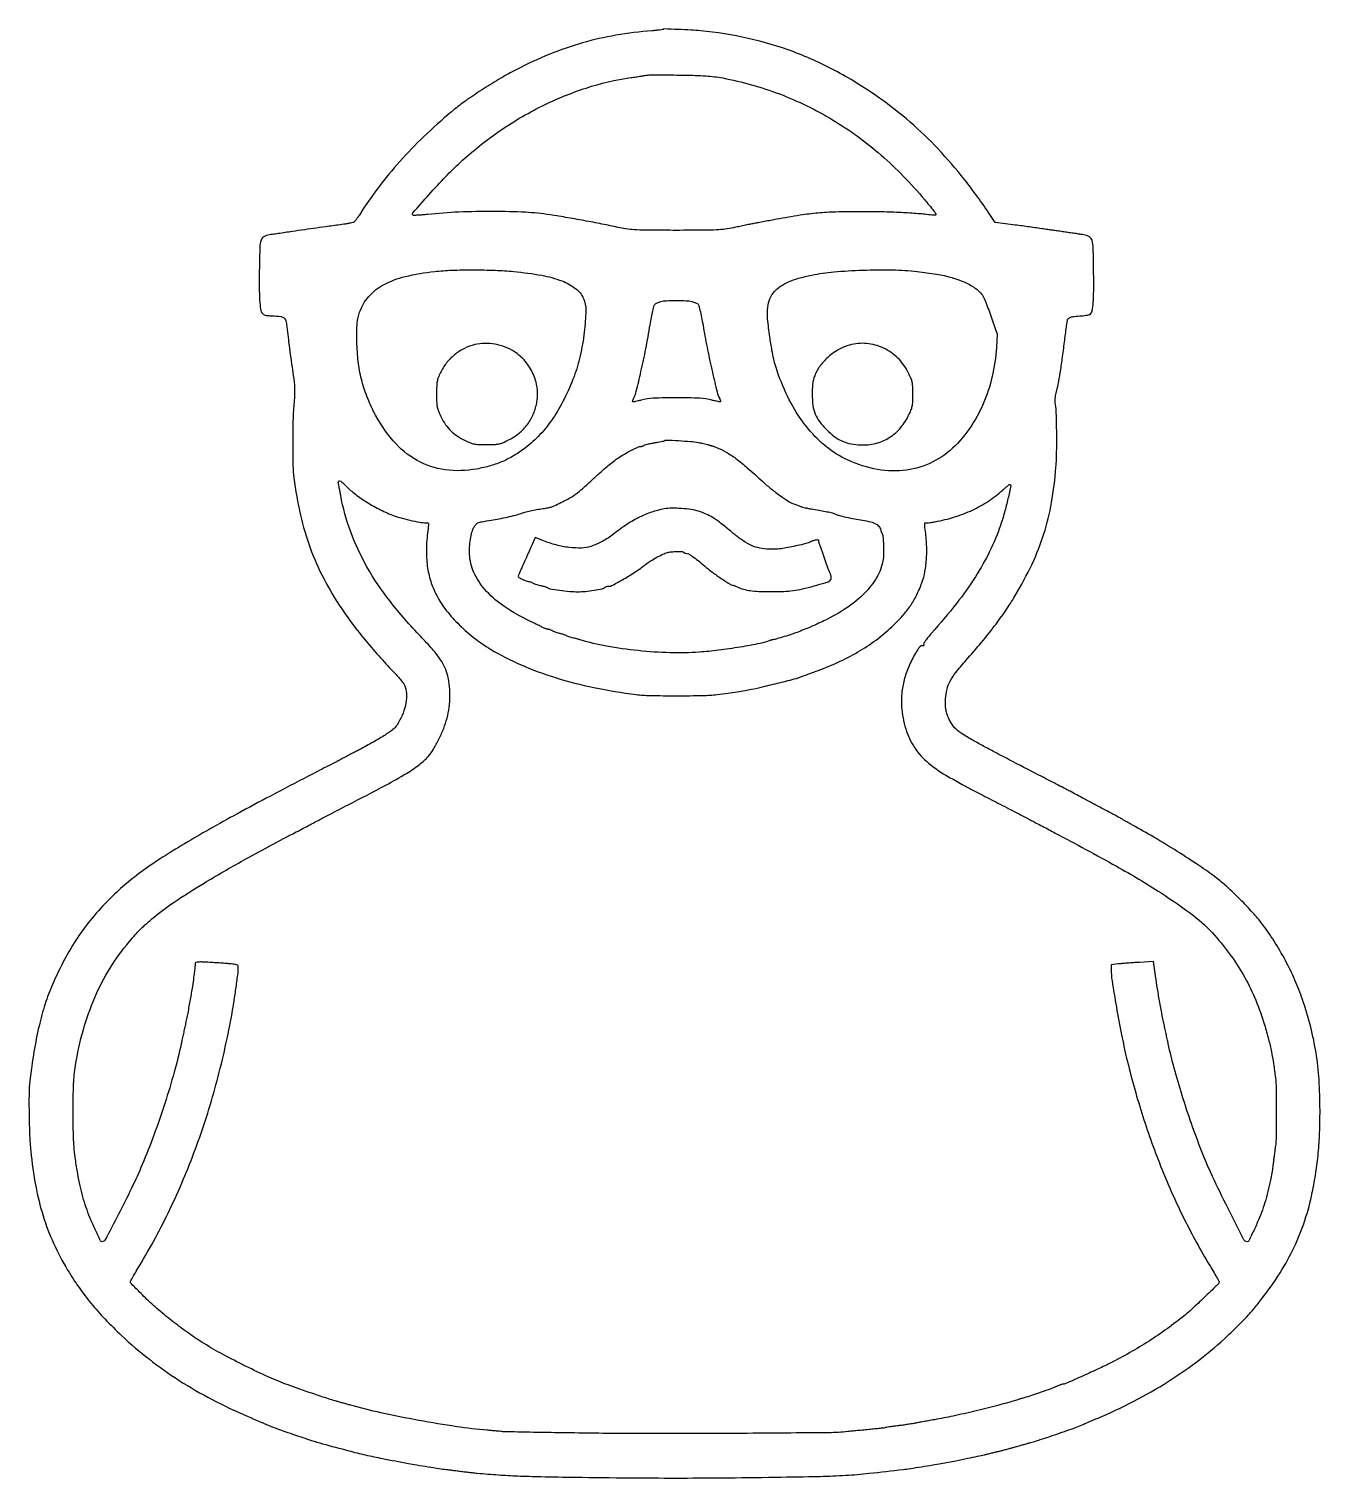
# Model space of a CAD drawing. Extents: x 1 to 1053, y 1 to 1181.
import ezdxf

# ---------------------------------------------------------------- set-up
doc = ezdxf.new("R2010")
doc.units = 0

msp = doc.modelspace()

# ---------------------------------------------------------------- linework, layer by layer
for points in [[(518, 1180.744085, -0.162617), (517.561662, 1180.524197, -0.0035), (515.15, 1180.195285, -0.00767), (512.293685, 1179.870537, -0.005054), (509, 1179.580736, 0.022956), (479.581325, 1175.927266, 0.027488), (452.370175, 1169.715815, 0.027209), (425.774547, 1160.493338, 0.021709), (398.199512, 1147.793183, 0.014941), (385.869941, 1140.97892, 0.009017), (371.660073, 1132.211766, 0.008996), (358.218529, 1123.234596, 0.020556), (348.5, 1115.87822, 0.016106), (325.700586, 1095.83128, 0.019673), (305.770655, 1075.60422, 0.020495), (288.193021, 1054.636502, 0.020711), (272.455996, 1032.371244, -0.005017), (270.367557, 1029.210505, -0.007096), (268.440438, 1026.442132, -0.004341), (266.772682, 1024.159513, -0.094669), (266.164847, 1023.601881, -0.083717), (265.434149, 1023.304484, -0.006001), (263.284266, 1022.851905, -0.008298), (260.691231, 1022.383033, -0.00617), (257.814161, 1021.948348, 0.000324), (245.917873, 1020.293007, 0.000506), (235.682321, 1018.851441, 0.000546), (226.045959, 1017.473591, 0.000481), (216, 1016.016123, -0.000246), (210.139995, 1015.163144, -0.00028), (204.523136, 1014.351596, -0.000254), (199.750675, 1013.667252, -0.001562), (197.291528, 1013.323735, 0.093727), (192.798871, 1011.822067, 0.19441), (190.520589, 1008.98901, 0.064983), (189.558857, 1003.158282, 0.004418), (189.140596, 986.330243, 0.004577), (189.031518, 970.425823, 0.014912), (189.369799, 959.896958, 0.018963), (190.086297, 952.745779, 0.124028), (191.429231, 949.427669, 0.111755), (192.412027, 948.571172, 0.060869), (193.910138, 947.985512, 0.039304), (196.122592, 947.60001, 0.012687), (199.444357, 947.371874, -0.017406), (206.763532, 946.799767, -0.176678), (209.449461, 945.460449, -0.151057), (210.854025, 942.615806, -0.011747), (212.012083, 934.108899, 0.003561), (213.007077, 925.782012, 0.002069), (214.314212, 915.798392, 0.002045), (215.742575, 905.544977, 0.002818), (217.11501, 896.348497, -0.017128), (217.673365, 891.699358, -0.019383), (217.882277, 887.211124, -0.016096), (217.75688, 882.080702, -0.007209), (217.2778, 875.348497, 0.015274), (216.539388, 861.915186, 0.006014), (216.310737, 843.386704, 0.005402), (216.499869, 825.361275, 0.02691), (217.259021, 815.272348, 0.023697), (222.647414, 785.02527, 0.031703), (230.537683, 758.29848, 0.032599), (241.536993, 733.375664, 0.027468), (256.263516, 708.568015, 0.014973), (265.127275, 696.167563, 0.009842), (276.02685, 682.415899, 0.009605), (287.881007, 668.599485, 0.011245), (299.664145, 655.971583, -0.0124), (302.776498, 652.620618, -0.018645), (305.304149, 649.535571, -0.020733), (307.150113, 646.881237, -0.07185), (308.006257, 644.978185, -0.072007), (308.971429, 637.900522, -0.05225), (308.07634, 629.987687, -0.047948), (305.409617, 621.744181, -0.040926), (301.105309, 613.684109, -0.091679), (297.927688, 610.308209, -0.015371), (290.57163, 605.253417, -0.015067), (280.845253, 599.407454, -0.009103), (269, 593.045923, 0.000994), (265.94012, 591.465993, 0.000491), (262.059375, 589.447596, 0.000487), (258.036981, 587.345515, 0.000713), (254.5, 585.486287, -0.001157), (250.305596, 583.286232, -0.00034), (243.85625, 579.92798, -0.000341), (236.595277, 576.159659, -0.000366), (229.5, 572.490062, 0.00218), (198.106184, 556.108962, 0.003417), (171.271496, 541.722383, 0.003952), (148.185618, 528.904041, 0.005939), (128.272544, 517.326202, 0.008522), (108.241922, 504.891348, 0.015734), (92.469753, 494.006338, 0.018356), (79.200683, 483.445125, 0.019112), (66.925705, 472.074295, 0.022858), (52.853231, 456.65276, 0.026505), (40.971645, 440.727307, 0.02547), (30.470533, 423.091345, 0.018472), (20.544358, 402.5, 0.026365), (14.627695, 386.758738, 0.019238), (9.672344, 368.737786, 0.016841), (5.542218, 347.957516, 0.011089), (2.132373, 323.820084, 0.027041), (1.504514, 314.037369, 0.005784), (1.530822, 297.009135, 0.006335), (1.981, 279.553039, 0.016422), (2.87748, 267, 0.019405), (7.001352, 238.346131, 0.029771), (12.991166, 214.003243, 0.031998), (21.438415, 191.881468, 0.028088), (32.967805, 169.998041, 0.017021), (42.241833, 155.690448, 0.019945), (52.015805, 142.80736, 0.018892), (63.235779, 130.186086, 0.012806), (76.904174, 116.645099, 0.023341), (99.515111, 97.271961, 0.023024), (123.933947, 79.996513, 0.022278), (150.613233, 64.538675, 0.018996), (180, 50.610637, -0.000079), (185.38893, 48.301886, -0.000097), (190.415625, 46.146225, -0.00008), (194.639432, 44.3331, -0.000712), (196.5, 43.53093, 0.016918), (203.77979, 40.668325, 0.002993), (217.632894, 35.848357, 0.003267), (231.64886, 31.167624, 0.012381), (240.5, 28.51653, 0.002173), (261.889251, 22.78278, 0.0078), (275.615528, 19.395163, 0.007943), (289.317983, 16.467747, 0.002315), (310.5, 12.394865, 0.005071), (317.318432, 11.187974, 0.002122), (326.527638, 9.694184, 0.002047), (335.560601, 8.306171, 0.006847), (341.5, 7.501378, -0.000733), (343.219873, 7.289715, -0.000133), (346.409375, 6.891573, -0.000143), (350.14292, 6.423421, -0.00013), (354, 5.937637, 0.001074), (357.857082, 5.459251, 0.001187), (361.590625, 5.013323, 0.001101), (364.780647, 4.647107, 0.006089), (366.5, 4.474736, 0.005016), (383.839943, 3.124555, 0.00671), (399.596852, 2.268811, 0.005085), (418.369218, 1.692976, 0.001594), (446.5, 1.20606, 0.00135), (490.810427, 0.70004, 0.002218), (528.314932, 0.539397, 0.00223), (565.670229, 0.711688, 0.001386), (609.5, 1.230832, 0.002008), (645.889628, 1.90891, 0.009394), (666.826137, 2.776895, 0.011333), (685.891757, 4.360789, 0.003859), (713.5, 7.501378, 0.00685), (719.451877, 8.307894, 0.00206), (728.483457, 9.696034, 0.002133), (737.687899, 11.189861, 0.005104), (744.5, 12.396859, 0.00119), (756.480444, 14.675497, 0.002093), (766.370925, 16.624009, 0.002464), (774.258033, 18.252649, 0.006941), (779.75, 19.494848, 0.000003), (782.560519, 20.171709, 0.000002), (785.853125, 20.964711, 0.000002), (789.09827, 21.746311, 0.000004), (791.75, 22.38502, 0.003683), (794.384506, 23.040169, 0.002073), (797.573438, 23.872286, 0.002068), (800.785711, 24.738969, 0.003383), (803.5, 25.503131, -0.000993), (806.265626, 26.296029, -0.000549), (809.646875, 27.254146, -0.000547), (813.075711, 28.217628, -0.000881), (816, 29.030327, 0.011849), (825.309063, 31.838787, 0.00335), (839.669002, 36.651828, 0.002446), (853.950157, 41.623334, 0.027414), (859.5, 43.935192, -0.010158), (860.773323, 44.517933, -0.001014), (863.85, 45.843671, -0.001275), (867.52434, 47.407032, -0.001013), (871.5, 49.077149, 0.020425), (901.482152, 63.064842, 0.021894), (929.516799, 79.158989, 0.022595), (955.181836, 97.100878, 0.025486), (978.066748, 116.622428, 0.004649), (987.344213, 125.55588, 0.012336), (993.753537, 132.161493, 0.013768), (999.420341, 138.647214, 0.007181), (1006.139197, 147.020391, 0.025476), (1020.577948, 167.638793, 0.029399), (1032.106468, 188.681765, 0.03021), (1040.8317, 210.39992, 0.030106), (1046.887725, 233.036046, 0.012755), (1049.782289, 249.339563, 0.014196), (1051.723756, 265.198891, 0.013615), (1052.818415, 281.711786, 0.010094), (1053.161887, 300, 0.015608), (1052.343237, 325.085239, 0.023281), (1049.925499, 346.897612, 0.023983), (1045.560506, 367.901268, 0.01809), (1038.840455, 390.5, 0.022572), (1032.74926, 406.188306, 0.018813), (1024.919675, 422.269059, 0.018631), (1015.806493, 437.894798, 0.02079), (1005.861794, 452.220324, 0.023453), (998.481971, 461.066183, 0.010658), (988.058769, 471.956131, 0.010642), (977.21378, 482.361161, 0.024244), (968.5, 489.625575, 0.014236), (954.879136, 499.308327, 0.006856), (936.912033, 510.972432, 0.006789), (917.819428, 522.639308, 0.009623), (900.5, 532.456984, -0.001949), (897.745913, 533.962792, -0.002616), (895.2625, 535.350206, -0.001803), (893.190496, 536.531925, -0.027585), (892.5, 536.981438, 0.031631), (891.764615, 537.451751, 0.001153), (888.85625, 539.053631, 0.002105), (885.403897, 540.925913, 0.001475), (881.5, 543.007038, -0.000056), (869.078827, 549.583414, -0.000193), (861.045431, 553.841815, -0.00029), (855.005358, 557.051062, -0.000382), (849.5, 559.98569, 0.001879), (845.770115, 561.959582, 0.00051), (839.85625, 565.053173, 0.000516), (833.139058, 568.549444, 0.000537), (826.5, 571.987297, -0.000322), (803.262546, 584.007512, -0.00152), (789.96045, 590.950602, -0.002562), (780.44837, 596.014694, -0.003085), (771.562874, 600.874771, -0.013992), (762.21921, 606.408091, -0.046346), (756.557436, 610.759487, -0.064679), (752.851547, 615.215763, -0.051714), (750.069787, 620.813391, -0.019678), (748.882112, 624.415143, -0.037631), (748.265644, 627.395843, -0.033418), (748.063372, 630.659006, -0.012414), (748.200146, 635.258152, -0.044783), (749.33532, 643.083254, -0.062916), (751.813393, 649.682113, -0.046457), (756.446882, 656.789191, -0.01396), (764.758797, 666.687301, 0.00779), (777.32966, 681.287504, 0.010895), (788.069819, 694.747462, 0.012158), (797.145105, 707.263329, 0.016563), (804.666904, 719, 0.023814), (818.566733, 745.110022, 0.033429), (828.228931, 769.674987, 0.033705), (834.477321, 795.149907, 0.024804), (838.059839, 824, 0.014872), (838.627124, 836.824606, 0.006635), (838.647316, 853.730077, 0.004533), (838.300156, 870.149191, 0.053977), (837.42663, 876.436307, -0.071009), (837.292212, 877.72257, -0.017965), (837.447144, 879.824388, -0.01796), (837.800527, 882.237279, -0.017279), (838.329719, 884.650255, 0.015597), (839.887121, 891.639239, 0.007), (841.516804, 900.907059, 0.005882), (843.219148, 912.301797, 0.003432), (845.005457, 926, -0.00183), (845.825376, 932.448526, -0.002612), (846.604084, 938.166505, -0.001437), (847.301254, 942.993147, -0.039091), (847.58768, 944.247676, -0.155889), (848.459611, 945.490188, -0.095478), (850.07824, 946.29058, -0.041971), (853.009696, 946.839038, -0.006593), (858.86566, 947.354972, 0.01288), (861.373903, 947.607777, 0.016945), (863.64443, 947.974416, 0.014465), (865.490625, 948.392908, 0.134186), (866.194802, 948.794802, 0.155974), (867.621954, 951.563462, 0.023166), (868.384439, 957.878099, 0.016709), (868.777933, 967.60596, 0.004256), (868.754268, 983.392295, 0.003558), (868.427373, 1002.478479, 0.059528), (867.525952, 1008.732144, 0.194169), (865.255512, 1011.745957, 0.098198), (860.709221, 1013.384, 0.001331), (858.398844, 1013.727023, 0.000307), (854.505209, 1014.292084, 0.000317), (850.020053, 1014.937267, 0.00031), (845.5, 1015.581681, -0.00024), (841.14119, 1016.202482, -0.000311), (837.14375, 1016.77631, -0.000233), (833.793282, 1017.260987, -0.00279), (832.5, 1017.456064, 0.003947), (827.910712, 1018.137453, 0.000355), (816.399376, 1019.745485, 0.000494), (804.802752, 1021.345358, 0.001546), (797, 1022.389402), (788.5, 1023.5), (784.150814, 1030, 0.018986), (763.523023, 1058.431327, 0.023183), (742.05639, 1083.306381, 0.024163), (719.20626, 1105.205143, 0.024443), (694.434466, 1124.70797, 0.030741), (660.091709, 1146.077281, 0.033928), (624.475413, 1162.296152, 0.034295), (587.349102, 1173.412532, 0.032814), (548.5, 1179.552798, 0.009306), (540.773228, 1180.114296, 0.003723), (530.176811, 1180.607223, 0.00055), (518.753258, 1181.040819, 0.209019)], [(566.585885, 1141.107094, -0.044391), (612.93227, 1128.076555, -0.044837), (656.087072, 1107.101626, -0.043976), (695.541506, 1078.339298, -0.039591), (730.888477, 1042.165237, -0.001843), (738.674891, 1032.750326, -0.062683), (740.217831, 1030.300842, -0.509163), (739.679968, 1029.327852, -0.06593), (736.873606, 1029.349629, 0.014641), (725.74221, 1030.580713, 0.008033), (712.053987, 1031.468986, 0.007098), (696.22683, 1032.015887, 0.005068), (678.5, 1032.196865, 0.006777), (658.801759, 1031.931317, 0.016032), (644.153771, 1031.06468, 0.016163), (629.661897, 1029.266077, 0.006994), (610.5, 1025.980943, -0.000003), (605.739647, 1025.096139, -0.000002), (600.528125, 1024.127537, -0.000002), (595.644592, 1023.219944, -0.000006), (592, 1022.542666, 0.003445), (588.468867, 1021.861314, 0.001698), (583.989047, 1020.949018, 0.001685), (579.345073, 1019.970526, 0.002458), (575.260587, 1019.074512, -0.023921), (568.692097, 1017.92647, -0.020099), (561.650018, 1017.326402, -0.009844), (551.048001, 1017.059956, -0.00136), (529, 1017, -0.001372), (507.03335, 1017.060275, -0.009743), (496.383513, 1017.32629, -0.019758), (489.305031, 1017.922059, -0.023927), (482.739523, 1019.05802, 0.005297), (470.050615, 1021.743663, 0.003538), (455.470688, 1024.561361, 0.00346), (440.351944, 1027.264284, 0.004075), (426, 1029.607525, 0.025719), (405.879561, 1031.672346, 0.011905), (379.593478, 1032.383021, 0.011702), (351.683441, 1031.819653, 0.015186), (326.167065, 1029.929116, -0.005378), (321.811782, 1029.520398, -0.008353), (318.046711, 1029.271125, -0.003512), (314.851244, 1029.135616, -0.208118), (314.323178, 1029.343489, -0.395348), (314.259296, 1031.313311, -0.002305), (327.500984, 1046.254437, -0.008987), (340.946318, 1060.752185, -0.015131), (352.801171, 1072.358615, -0.034928), (384.49139, 1097.709781, -0.0359), (419.122461, 1118.146321, -0.036915), (455.322417, 1132.923279, -0.042343), (491.688355, 1141.404616, 0.000588), (496.011221, 1142.038808, 0.000716), (500.058454, 1142.643351, 0.000601), (503.462159, 1143.160938, 0.005015), (505, 1143.412495, -0.040691), (506.786175, 1143.575192, -0.001394), (513.815625, 1143.622379, -0.002609), (522.123194, 1143.611641, -0.001817), (531.5, 1143.516513, -0.003523), (544.135262, 1143.25334, -0.010173), (552.881046, 1142.831307, -0.013922), (559.864909, 1142.155916, -0.015278)], [(396.414253, 983.464738, -0.019926), (419.227759, 980.352343, -0.048511), (435.56096, 975.79005, -0.069682), (446.656132, 969.606161, -0.124836), (453.135018, 961.508577, -0.113925), (455.104825, 951.768449, -0.023123), (453.800991, 934.076794, -0.025042), (450.49232, 914.787503, -0.034844), (445.489889, 898, -0.025517), (437.463706, 879.547983, -0.034071), (428.240186, 863.785287, -0.037145), (417.727762, 850.565177, -0.043005), (405.839659, 839.736689, -0.028016), (396.752014, 833.561919, -0.03305), (387.505817, 828.810132, -0.032177), (377.503677, 825.223406, -0.024294), (366.139532, 822.545754, -0.079423), (340.560105, 821.923785, -0.094256), (317.670832, 829.563971, -0.088313), (298.09584, 845.598126, -0.061087), (282.219232, 869.500308, -0.026842), (276.081116, 883.598952, -0.032027), (271.895946, 897.475902, -0.031445), (269.464329, 911.988116, -0.024327), (268.590794, 928, -0.004484), (268.618759, 936.991657, -0.022136), (268.904006, 942.049074, -0.034428), (269.57219, 945.954868, -0.023575), (270.839201, 950.27305, -0.097531), (278.297333, 963.090343, -0.088107), (290.299001, 972.669239, -0.066822), (307.801424, 979.345169, -0.030543), (331.951878, 983.487851, -0.018025), (345.845195, 984.500641, -0.00927), (363.292377, 984.817896, -0.009232), (381.145822, 984.481813, -0.014615)], [(725, 983.487566, -0.014072), (740.748332, 981.295561, -0.027264), (753.146038, 978.510705, -0.033517), (763.224563, 974.917368, -0.044153), (771.794881, 970.260486, -0.052746), (775.845162, 966.908215, -0.068203), (778.715171, 963.03594, -0.036297), (781.522987, 956.898553, -0.005463), (786.109754, 944.15852), (790.163814, 932.5), (789.509656, 921.5, -0.042208), (786.077884, 897.794055, -0.045505), (778.751232, 875.616763, -0.047329), (767.875772, 855.925824, -0.054235), (753.909472, 839.596781, -0.082966), (735.23101, 827.109072, -0.082044), (713.435068, 821.30995, -0.077301), (689.819787, 822.680616, -0.062805), (665.871207, 831.090662, -0.060291), (649.416843, 841.955905, -0.04945), (634.772834, 857.120359, -0.045217), (622.261577, 876.268825, -0.035237), (612.166817, 899, -0.011058), (609.766997, 906.113541, -0.019204), (608.135564, 912.128646, -0.014927), (606.727337, 919.199138, -0.004201), (604.953517, 930.307677, -0.014503), (603.192389, 944.79886, -0.048686), (603.2436, 954.348376, -0.074538), (605.033334, 961.315093, -0.083808), (608.748333, 967.143195, -0.061825), (613.676214, 971.401096, -0.043324), (620.112483, 974.938191, -0.035041), (628.392109, 977.92166, -0.018652), (638.980788, 980.496081, -0.028289), (657.100276, 983.135311, -0.01333), (680.713042, 984.587442, -0.013331), (704.893902, 984.783358, -0.022904)], [(541.39071, 959.049719, -0.022402), (542.973944, 958.606864, -0.022287), (544.513981, 958.02348, -0.022801), (545.810092, 957.393758, -0.076397), (546.559572, 956.823576, -0.133084), (547.169578, 955.715746, -0.004106), (548.369807, 950.6013, -0.007793), (549.650685, 944.4932, -0.005285), (550.927221, 937.5, 0.007194), (554.25595, 919.650495, 0.006675), (558.175102, 901.451386, 0.00454), (562.024576, 885.340609, 0.060668), (564.192352, 879.664354, -0.028706), (564.529257, 878.927024, -0.039516), (564.739015, 878.229749, -0.044546), (564.810211, 877.659421, -0.208066), (564.691644, 877.35831, -0.241008), (564.29278, 877.229486, -0.00701), (562.490993, 877.547341, -0.012653), (560.332416, 878.016321, -0.008204), (557.860623, 878.662376, 0.057987), (547.955255, 880.222461, 0.010093), (529, 880.605146, 0.010093), (510.044745, 880.222461, 0.057987), (500.139377, 878.662376, -0.008204), (497.667584, 878.016321, -0.012653), (495.509007, 877.547341, -0.00701), (493.70722, 877.229486, -0.241008), (493.308356, 877.35831, -0.20791), (493.189685, 877.659421, -0.04453), (493.260517, 878.229749, -0.039508), (493.469761, 878.927025, -0.028709), (493.806056, 879.664354, 0.060079), (496.177404, 885.864445, 0.005551), (499.997804, 901.878507, 0.007337), (503.956816, 920.598809, 0.006702), (507.493914, 940, -0.006471), (508.591638, 946.036903, -0.009327), (509.731049, 951.344518, -0.00563), (510.814986, 955.747584, -0.132367), (511.442199, 956.853678, -0.066683), (512.185489, 957.428862, -0.024148), (513.373341, 958.042938, -0.023443), (514.754756, 958.59784, -0.025777), (516.139392, 959.001316, -0.046552), (520.837312, 959.658393, -0.011003), (528.76174, 959.847998, -0.011006), (536.687165, 959.688715, -0.046494)], [(364.69848, 923.904472, 0.059366), (356.112946, 920.773223, 0.053661), (348.180911, 915.626902, 0.053473), (341.500177, 908.889845, 0.058024), (336.609367, 901.061748, 0.018442), (334.833592, 896.926822, 0.048545), (333.968767, 893.823072, 0.036648), (333.594477, 890.147013, 0.007051), (333.5, 883.448137, 0.007013), (333.598196, 876.447422, 0.042818), (334.007992, 872.85669, 0.051883), (335.00038, 869.681099, 0.013115), (337.272343, 864.763457, 0.03706), (340.882208, 858.646024, 0.048381), (345.085099, 853.695251, 0.046748), (350.280917, 849.520963, 0.031488), (356.8869, 845.734915, 0.017594), (361.027507, 843.874484, 0.050192), (364.054051, 842.981866, 0.039097), (367.590282, 842.597228, 0.007548), (374.030835, 842.5, 0.007738), (380.669403, 842.602738, 0.043319), (384.196564, 843.019218, 0.050757), (387.355266, 844.015545, 0.013012), (392.223475, 846.265884, 0.05708), (400.743897, 851.763987, 0.061685), (407.552838, 858.92081, 0.06139), (412.435054, 867.554484, 0.055653), (415.276556, 877.405034, 0.078548), (415.42333, 888.806882, 0.069812), (412.105707, 900.202571, 0.069308), (405.748016, 910.318729, 0.075341), (397.023225, 917.985097, 0.050135), (389.492964, 921.813344, 0.047292), (381.203299, 924.157898, 0.047962), (372.740784, 924.881204, 0.055191)], [(669.892472, 923.550537, 0.060844), (661.211199, 919.975739, 0.050324), (653.022878, 914.219493, 0.051038), (646.269214, 907.049689, 0.068068), (641.847871, 899.28458, 0.025034), (640.671417, 895.868016, 0.033894), (639.978825, 892.678129, 0.026913), (639.630033, 888.906964, 0.009604), (639.526168, 883.5, 0.030365), (640.090555, 874.215316, 0.066649), (641.878995, 867.341144, 0.06758), (645.394214, 861.238272, 0.031976), (651.405115, 854.405115, 0.032825), (657.378334, 849.168604, 0.053242), (663.136438, 845.65599, 0.054155), (669.434389, 843.476435, 0.035347), (677.040333, 842.293399, 0.072285), (689.600233, 843.056437, 0.079806), (700.968573, 847.391008, 0.078878), (710.509718, 855.121934, 0.068472), (717.73876, 865.787591, 0.012879), (719.970565, 870.613423, 0.049803), (720.96905, 873.753231, 0.0439), (721.388652, 877.214868, 0.008494), (721.488946, 883.524034, 0.008542), (721.374525, 889.818594, 0.043559), (720.947692, 893.290575, 0.049453), (719.945726, 896.437894, 0.012996), (717.723061, 901.245842, 0.083508), (709.258211, 912.962367, 0.085752), (697.496388, 921.138064, 0.087084), (683.836368, 924.810254, 0.089733)], [(547, 844.118324, -0.004836), (549.598664, 843.623186, -0.005818), (552.03125, 843.10575, -0.005018), (554.068019, 842.626145, -0.038504), (555, 842.319089, 0.012941), (555.64757, 842.068401, 0.010531), (556.353125, 841.832696, 0.010677), (557.012481, 841.643096, 0.027137), (557.5, 841.542043, -0.037987), (558.063611, 841.412417, -0.006843), (559.0875, 841.078007, -0.007346), (560.278113, 840.651393, -0.006587), (561.5, 840.174755, -0.035133), (569.372036, 836.320149, -0.027797), (577.296353, 831.115288, -0.020247), (586.641243, 823.601253, -0.007409), (599.253038, 812.257134, 0.017677), (606.117704, 806.33287, 0.015387), (613.702082, 800.616402, 0.014718), (620.737881, 795.949553, 0.062532), (625.316052, 793.84252, -0.00685), (626.681524, 793.389821, -0.005349), (628.152215, 792.86208, -0.005411), (629.511418, 792.341071, -0.01312), (630.5, 791.919483, 0.043699), (631.664307, 791.505004, 0.008612), (633.821875, 790.982873, 0.009069), (636.364828, 790.461896, 0.00831), (639, 790.016827, -0.005441), (644.984636, 789.041342, -0.007186), (650.413516, 788.015096, -0.006547), (654.872086, 787.044743, -0.045074), (657, 786.345526, 0.03379), (660.969934, 784.941166, 0.010303), (667.145474, 783.352109, 0.010441), (674.01727, 781.884819, 0.012763), (680.5, 780.812286, -0.026088), (687.159056, 779.527474, -0.072474), (691.56098, 777.7311, -0.108816), (694.21149, 775.267167, -0.119781), (695.466156, 772, 0.061601), (695.532364, 771.742082, 0.016267), (695.701148, 771.35038, 0.016257), (695.923974, 770.913771, 0.01605), (696.175596, 770.490656, -0.121829), (697.089309, 767.789097, -0.01034), (697.554483, 760.414649, -0.014513), (697.654118, 752.919114, -0.042013), (697.138023, 747.760263, -0.087686), (692.098031, 734.313756, -0.061077), (682.195182, 721.435866, -0.051888), (667.713938, 709.494353, -0.034577), (649, 698.859716, -0.003142), (643.314042, 696.173472, -0.00664), (638.864967, 694.177081, -0.006632), (634.361269, 692.298134, -0.003128), (628.5, 689.986063, -0.011485), (623.268747, 688.09722, -0.006235), (616.759845, 686.00461, -0.005044), (610.568694, 684.167163, -0.035667), (607.5, 683.522348, 0.028894), (607.01248, 683.426776, 0.011354), (606.353125, 683.241407, 0.011194), (605.647575, 683.008255, 0.013717), (605, 682.757847, -0.051156), (597.216684, 680.399681, -0.007396), (580.871069, 677.47304, -0.009004), (563.062767, 674.884034, -0.013679), (547.5, 673.338157, -0.025256), (523.839432, 672.837666, -0.018401), (497.581652, 674.57712, -0.018587), (472.011154, 678.183585, -0.029424), (450.5, 683.359298, 0.00662), (449.87898, 683.539025, 0.000755), (448.471875, 683.923848, 0.000913), (446.796305, 684.37609, 0.000743), (445, 684.854543, -0.008266), (443.16478, 685.373054, -0.008596), (441.371608, 685.945638, -0.008348), (439.838788, 686.492974, -0.036662), (438.967177, 686.895833, 0.035907), (438.157496, 687.271551, 0.011848), (436.919788, 687.707957, 0.011731), (435.51974, 688.128534, 0.013041), (434.149817, 688.467095, -0.019074), (432.696956, 688.844808, -0.012257), (431.042087, 689.387717, -0.01232), (429.446186, 689.999657, -0.022524), (428.18264, 690.588089, 0.01715), (427.062883, 691.124274, 0.017519), (425.916852, 691.578359, 0.017568), (424.896678, 691.901866, 0.066867), (424.236431, 691.993839, -0.050993), (423.630186, 692.058817, -0.021363), (422.833959, 692.263305, -0.020871), (421.993906, 692.556542, -0.025442), (421.236431, 692.902519, 0.006212), (420.100224, 693.475255, 0.000494), (417.072577, 694.950838, 0.00067), (413.456639, 696.702734, 0.000513), (409.5, 698.608153, -0.034722), (389.17598, 710.169181, -0.05851), (374.23594, 722.842462, -0.071175), (364.689649, 736.550493, -0.092879), (360.460406, 751.204552, -0.032707), (360.278074, 757.209658, -0.025201), (360.837501, 763.742074, -0.025785), (361.996336, 769.853875, -0.05075), (363.645527, 774.51081, -0.059511), (365.293112, 777.134953, -0.11943), (367.223942, 778.613561, -0.059646), (370.445726, 779.598344, -0.006722), (378, 780.848873, 0.010448), (384.320999, 781.943706, 0.007737), (391.26147, 783.4076, 0.007802), (397.741693, 784.986229, 0.018457), (402.5, 786.413772, -0.017869), (406.425041, 787.596357, -0.010734), (411.157563, 788.731643, -0.010226), (416.277427, 789.735011, -0.010452), (421.396974, 790.52011, 0.009762), (423.389317, 790.82283, 0.010403), (425.326351, 791.197604, 0.010043), (426.976775, 791.587534, 0.046666), (427.896974, 791.918598, 0.007797), (438.772734, 797.228823, 0.030432), (445.22318, 801.013907, 0.030734), (451.135692, 805.536187, 0.008065), (460.025191, 813.5, -0.002874), (466.538546, 819.458141, -0.007445), (471.322138, 823.655969, -0.00947), (475.489294, 827.070424, -0.00857), (479.922149, 830.442852, -0.023967), (484.908776, 833.747844, -0.013336), (491.270842, 837.312407, -0.009102), (497.450543, 840.419131, -0.112376), (500.002395, 841, 0.048767), (500.683759, 841.066615, 0.03675), (501.409766, 841.266278, 0.037614), (502.070519, 841.559009, 0.067534), (502.55, 841.906478, -0.122021), (503.266033, 842.315612, -0.009525), (505.411728, 842.880044, -0.012542), (508.032132, 843.447047, -0.009251), (510.958009, 843.94782, 0.005597), (513.854978, 844.421881, 0.00827), (516.38401, 844.9081, 0.00439), (518.499256, 845.370589, 0.141269), (518.956554, 845.62322, -0.210299), (520.377433, 846.175701, -0.002474), (530.622578, 845.676733, -0.007906), (540.355914, 844.999933, -0.023348)], [(259.053833, 809.367929, 0.038858), (266.279684, 802.849433, 0.022765), (275.830023, 796.163453, 0.021861), (286.581493, 789.985563, 0.024053), (297.5, 784.9817, 0.027544), (303.525987, 782.940797, 0.012055), (311.707002, 780.874691, 0.011429), (319.737078, 779.24348, 0.042563), (324.868791, 778.767543, -0.057856), (326.216444, 778.600955, -0.2493), (326.799973, 778.081667, -0.114768), (326.937797, 776.997183, -0.009273), (326.589516, 774.125, 0.025656), (325.222352, 758.614142, 0.038208), (325.76374, 745.006219, 0.042028), (328.266262, 732.670328, 0.04275), (332.787443, 721, 0.048358), (340.1801, 708.987946, 0.032841), (350.702952, 696.843768, 0.031207), (363.439771, 685.473975, 0.031151), (377.5, 675.77052, 0.033184), (402.291187, 663.007079, 0.026802), (430.369824, 652.581827, 0.024809), (461.634718, 644.521491, 0.019782), (496, 638.864597, 0.026173), (507.468404, 638.046039, 0.004671), (528.954722, 637.840255, 0.004693), (550.443429, 638.036899, 0.02582), (562, 638.84909, 0.002783), (570.743517, 639.968713, 0.004247), (578.316971, 641.046938, 0.004909), (584.75712, 642.084466, 0.008899), (590, 643.078362, 0.007437), (599.120202, 645.117995, 0.002367), (612.640164, 648.421201, 0.000944), (626.672745, 651.948283, 0.042658), (629.5, 652.927441, -0.014508), (630.785668, 653.455395, -0.001377), (633.97072, 654.646561, -0.001759), (637.777872, 656.043231, -0.001385), (641.910962, 657.530057, 0.021467), (660.141175, 664.927543, 0.02507), (676.722521, 673.529192, 0.026496), (691.505553, 683.24942, 0.031225), (704.345606, 694, 0.019642), (712.974241, 702.862449, 0.033347), (719.367013, 710.996802, 0.035026), (724.410097, 719.616009, 0.024605), (728.893604, 729.926941, 0.047383), (731.367367, 738.996692, 0.029285), (732.614761, 749.986214, 0.026941), (732.622115, 762.177854, 0.023348), (731.345938, 774.903083, -0.015784), (731.148038, 776.615209, -0.037218), (731.136334, 777.899788, -0.069428), (731.290761, 778.646542, -0.475838), (731.597798, 778.755143, 0.153769), (732.250248, 778.593305, 0.009126), (734.302507, 778.758373, 0.013052), (736.77639, 779.068255, 0.009211), (739.538396, 779.539914, 0.028155), (755.633977, 783.544527, 0.034553), (770.077127, 789.1336, 0.036238), (783.024109, 796.388283, 0.037372), (794.646929, 805.369714, -0.005543), (796.663885, 807.144149, -0.008373), (798.462572, 808.639854, -0.004041), (800.010681, 809.86348, -0.166714), (800.408747, 810, -0.47535), (801.255248, 808.960304, -0.004842), (798.969739, 798.434934, -0.012473), (796.111518, 787.168528, -0.014043), (792.794025, 776.5, -0.031734), (784.054147, 755.418787, -0.028146), (772.400448, 734.717872, -0.024532), (756.955612, 712.99495, -0.014783), (736.670776, 688.749189, 0.010974), (733.977395, 685.579261, 0.01871), (731.888314, 682.802144, 0.015033), (730.40078, 680.519059, 0.23251), (730.318504, 679.612374, -0.075718), (730.4448, 679.034754, -0.236111), (730.294315, 678.678442, -0.189174), (729.881369, 678.53537, -0.049713), (729.175182, 678.634708, 0.210526), (728.184842, 678.45869, 0.061347), (726.986641, 677.421633, 0.038057), (725.517719, 675.524049, 0.012068), (723.619794, 672.48695, 0.032231), (718.121444, 661.66171, 0.038051), (714.405804, 650.794669, 0.039667), (712.490002, 639.901946, 0.041398), (712.358538, 629, 0.055039), (715.679643, 610.816938, 0.07463), (722.774262, 595.731667, 0.071985), (734.214201, 583.007795, 0.047211), (750.505349, 571.852658, 0.001144), (761.781024, 565.637449, 0.003111), (769.805524, 561.30292, 0.002711), (778.471599, 556.751366, 0.0007), (792.5, 549.505092, -0.000401), (800.287505, 545.488403, -0.000416), (807.975, 541.507392, -0.0004), (814.623275, 538.050782, -0.001802), (818.5, 536.013433, 0.000395), (822.007409, 534.157561, 0.000145), (826.96875, 531.539231, 0.000144), (832.392618, 528.680804, 0.000172), (837.5, 525.993288, -0.006474), (887.338914, 498.960485, -0.015176), (923.674321, 477.16564, -0.019991), (949.996784, 458.744166, -0.048801), (967.324103, 442.662829, -0.025276), (980.812365, 425.797955, -0.029061), (991.864422, 408.400971, -0.029177), (1000.789323, 389.902255, -0.025868), (1007.909228, 369.739696, -0.007473), (1011.248807, 357.802419, -0.01367), (1013.558125, 347.961862, -0.014044), (1015.286629, 338.190164, -0.008417), (1016.816857, 326.5, -0.025306), (1017.364406, 317.782101, -0.00304), (1017.480967, 298.499588, -0.002885), (1017.368731, 279.16208, -0.028094), (1016.814929, 271, -0.00004), (1016.477857, 268.295631, -0.000016), (1016.016312, 264.596006, -0.000016), (1015.5187, 260.609347, -0.00002), (1015.058249, 256.922575, -0.012995), (1013.691443, 247.895989, -0.011545), (1011.81065, 238.586989, -0.011599), (1009.513607, 229.424687, -0.013518), (1006.89663, 220.839395, -0.017806), (1003.861517, 212.739481, -0.010276), (999.666778, 203.210314, -0.003266), (995.212773, 193.792377, -0.288233), (993.952427, 193, -0.281247), (991.141459, 194.716967, -0.001983), (977.975365, 220.625281, -0.007915), (965.654773, 246.106401, -0.015137), (956.715623, 267, -0.009213), (948.423605, 289.328706, -0.008804), (940.827024, 312.287241, -0.009136), (934.376941, 334.412514, -0.013231), (929.55922, 354.190907, 0.000046), (928.894209, 357.272165, 0.000019), (927.994698, 361.437329, 0.000019), (927.030381, 365.900936, 0.000024), (926.144449, 370, -0.006185), (924.215008, 379.492162, -0.00393), (922.192197, 390.589189, -0.003907), (920.320431, 401.855765, -0.00558), (918.8493, 411.884186), (917.579486, 421.268372), (906.039743, 420.616834, 0.00217), (901.199983, 420.322507, 0.001965), (896.200737, 419.976964, 0.001967), (891.727728, 419.632429, 0.006299), (888.75, 419.353481), (883, 418.741667), (883, 415.016674, 0.038795), (883.736902, 405.533569, 0.00441), (887.247849, 384.307292, 0.00582), (891.473418, 361.650118, 0.009424), (895.652714, 342.5, 0.017777), (907.999815, 297.758947, 0.018523), (923.347316, 254.627024, 0.01901), (941.397478, 213.870216, 0.021441), (961.843419, 176.248008, -0.002072), (965.353327, 170.346321, -0.00327), (968.310254, 165.251313, -0.00083), (970.853589, 160.784989, -0.129718), (971, 160.230141, -0.202479), (970.368809, 158.735386, -0.001344), (959.983935, 148.685725, -0.005786), (950.028682, 139.323022, -0.014533), (942.5, 132.798084, -0.014902), (928.661585, 122.163417, -0.013901), (913.894965, 112.112381, -0.013584), (898.243891, 102.67395, -0.012702), (881.753436, 93.876192, -0.007448), (871.306252, 88.8323, -0.004351), (858.645726, 83.084115, -0.001305), (845.849367, 77.44795, -0.103435), (843.707171, 77, 0.075349), (843.180913, 76.920241, 0.010745), (842.142432, 76.573426, 0.012017), (840.923939, 76.103842, 0.00999), (839.651129, 75.547833, -0.019848), (835.720069, 73.922101, -0.003232), (827.954344, 71.122651, -0.003833), (819.816129, 68.318204, -0.008264), (813.5, 66.311227, 0.000218), (811.258585, 65.63852, 0.000138), (808.646875, 64.852647, 0.000139), (806.082633, 64.079507, 0.000257), (804, 63.449777, -0.009708), (789.586161, 59.387128, -0.005572), (772.064226, 55.02166, -0.005557), (754.275812, 51.008049, -0.008902), (739, 48.022686, 0.000643), (734.230471, 47.172106, 0.000622), (729.409375, 46.299744, 0.000614), (725.167304, 45.521328, 0.002286), (722.5, 45.015875, -0.008512), (719.972969, 44.569526, -0.003025), (716.346596, 44.014952, -0.003001), (712.357652, 43.454047, -0.003533), (708.573517, 42.972284, 0.002822), (705.111127, 42.536486, 0.004259), (702.100718, 42.114187, 0.001741), (699.530219, 41.722094, 0.09629), (699.073517, 41.55702, -0.105427), (698.599874, 41.395447, -0.000949), (694.849721, 40.955532, -0.003205), (690.524228, 40.484521, -0.002058), (685.5, 39.990879, 0.000374), (680.229601, 39.490965, 0.000416), (675.14375, 39.00044, 0.000384), (670.807192, 38.575173, 0.002182), (668.5, 38.336956, -0.024659), (653.046877, 37.440572, -0.00061), (582.144159, 36.914858, -0.0015), (512.12946, 36.691183, -0.00337), (459, 37.038995, -0.00051), (432.472767, 37.418521, -0.000783), (409.510648, 37.80644, -0.000248), (389.605427, 38.183783, -0.023061), (386.717099, 38.373427, 0.003784), (384.724345, 38.581648, 0.001083), (381.631652, 38.8744, 0.00109), (378.140504, 39.189574, 0.001157), (374.717099, 39.483131, -0.016173), (349.918482, 42.361939, -0.008283), (319.022835, 47.489941, -0.008284), (288.181344, 53.665172, -0.01551), (263.5, 59.841239, 0.000408), (260.418511, 60.712006, 0.000284), (256.940625, 61.68959, 0.000287), (253.604382, 62.623249, 0.000596), (251, 63.34714, -0.012467), (245.462983, 65.028739, -0.00154), (233.496719, 69.032275, -0.001961), (221.261055, 73.221435, -0.005107), (212.5, 76.360022, -0.0171), (196.937597, 82.728108, -0.008862), (177.934128, 91.682233, -0.00886), (159.134023, 101.369, -0.016039), (144.162029, 110.052473, -0.014378), (131.885574, 118.208376, -0.011732), (119.219606, 127.611517, -0.011764), (107.053537, 137.56306, -0.014776), (96.284692, 147.369992, -0.003457), (91.575701, 151.983392, -0.005462), (87.608628, 156.011091, -0.00165), (84.231387, 159.538928, -0.192396), (84, 160.118, -0.128242), (84.16457, 160.749085, -0.001068), (86.678141, 165.218372, -0.003709), (89.622476, 170.338463, -0.00237), (93.117077, 176.248008, 0.024737), (117.63227, 222.285772, 0.022829), (138.208846, 271.752338, 0.022203), (154.698009, 324.284424, 0.020481), (166.975394, 379.5, 0.006585), (168.511949, 388.746666, 0.003336), (170.215219, 400.425034, 0.002019), (171.744796, 411.761376, 0.032342), (171.997637, 415.620834, 0.043991), (171.831703, 417.519634, 0.208364), (171.241596, 418.40876, 0.109585), (169.944081, 418.8908, 0.00854), (166.25, 419.337458, 0.005949), (163.260748, 419.611286, 0.001821), (158.7375, 419.954846, 0.001823), (153.670264, 420.302602, 0.001994), (148.75, 420.60256, 0.004067), (142.465562, 420.909272, 0.025285), (139.240078, 420.87725, 0.053948), (137.472502, 420.576967, 0.318859), (136.916667, 419.885936, -0.006689), (136.867276, 419.214557, -0.002871), (136.784207, 418.319619, -0.00284), (136.684813, 417.367138, -0.003745), (136.582763, 416.5, 0.00086), (136.442833, 415.367325, 0.000167), (136.194783, 413.325, 0.000178), (135.90724, 410.943766, 0.000165), (135.613844, 408.5, -0.009979), (134.560796, 400.979222, -0.003675), (132.785613, 390.411001, -0.00373), (130.760125, 379.357249, -0.006054), (128.855551, 370, 0.000024), (127.969619, 365.900936, 0.000019), (127.005302, 361.437329, 0.000019), (126.105791, 357.272165, 0.000046), (125.44078, 354.190907, -0.014703), (119.780217, 331.246375, -0.010213), (112.101014, 305.672137, -0.010049), (103.18172, 279.820325, -0.012222), (93.756742, 256, -0.01151), (85.049422, 236.721299, -0.008027), (74.382238, 215.368525, -0.002093), (63.386898, 194.429874, -0.277584), (61.009784, 193, -0.288035), (59.700904, 193.822222, -0.003601), (55.294267, 203.138495, -0.010781), (51.110766, 212.683989, -0.017385), (48.011607, 221, -0.013216), (45.376184, 229.656402, -0.012649), (43.15968, 238.566869, -0.011308), (41.197097, 248.457029, -0.007071), (39.326218, 260.11407, -0.026507), (37.845227, 276.167786, -0.009662), (37.396021, 299.005718, -0.009464), (37.816319, 321.618734, -0.030939), (39.299959, 336.5, -0.027911), (45.749288, 365.747512, -0.03432), (55.107516, 392.080758, -0.035885), (67.554705, 415.88424, -0.036301), (83.235144, 437.566574, -0.006536), (88.03595, 443.132089, -0.014436), (91.875535, 447.223092, -0.01433), (95.962245, 451.103891, -0.006348), (101.564862, 456, -0.028627), (119.056341, 469.24943, -0.011844), (144.098409, 485.206972, -0.009769), (176.273605, 503.805747, -0.005301), (216.5, 525.468224, 0.000199), (221.990421, 528.353013, 0.000173), (227.7375, 531.378122, 0.000174), (232.934284, 534.118191, 0.000516), (236.5, 536.004558, -0.001671), (240.329388, 538.019106, -0.000396), (246.73125, 541.35326, -0.000407), (254.095312, 545.17352, -0.000401), (261.5, 548.999671, 0.002861), (292.134622, 565.020617, 0.014424), (308.930361, 574.557548, 0.025987), (319.514197, 581.755362, 0.051602), (326.912624, 588.67963, 0.045068), (330.980944, 594.31484, 0.019837), (335.357894, 602.412028, 0.019641), (339.287477, 611.292084, 0.027706), (342.025168, 619.5, 0.036994), (343.745233, 628.320708, 0.028918), (344.338409, 638.063098, 0.029393), (343.807569, 647.570212, 0.044788), (342.133299, 655.660674, 0.040205), (339.459863, 662.473524, 0.040646), (335.738634, 668.74442, 0.028673), (329.998225, 675.928777, 0.008935), (320.591518, 686.03955, -0.025913), (295.577366, 714.826019, -0.036974), (276.757641, 742.954001, -0.040478), (263.55802, 771.371083, -0.042904), (255.416121, 801, 0.001405), (254.847171, 804.036388, 0.001572), (254.281743, 806.957813, 0.001444), (253.785098, 809.443402, 0.008372), (253.497242, 810.75, -0.138638), (253.566211, 812.393813, -0.392796), (254.484319, 812.901093, -0.117335), (256.369723, 811.925797, -0.025173)], [(519, 790.025718, 0.03319), (508.576211, 787.356843, 0.035896), (498.876924, 783.383861, 0.031653), (488.882342, 777.610626, 0.01783), (477.5, 769.437259, -0.0203), (473.147596, 766.344373, -0.020224), (468.553355, 763.61053, -0.020713), (463.872634, 761.321034, -0.024359), (459.261606, 759.560173, -0.071346), (451.459476, 758.191695, -0.037726), (441.623103, 758.627086, -0.034733), (430.851507, 760.688497, -0.031981), (420.158398, 764.26137), (413.816796, 766.841516), (411.328678, 761.170758, -0.0003), (409.437361, 756.867215, -0.000911), (408.143783, 753.943039, -0.000645), (406.627053, 750.543065, -0.000094), (403.528704, 743.625156, 0.003049), (402.176465, 740.557441, 0.004567), (401.036557, 737.860877, 0.001983), (400.094647, 735.548708, 0.096013), (400, 735.060369, 0.274582), (400.455315, 734.293774, 0.010638), (403.499438, 732.718202, 0.016518), (406.560718, 731.33897, 0.0966), (408.283927, 730.993839, -0.06701), (408.919931, 730.904935, -0.017515), (409.904482, 730.592015, -0.017476), (411.011069, 730.152968, -0.017076), (412.093035, 729.634577, 0.029205), (413.362896, 729.063589, 0.013501), (415.072036, 728.464446, 0.013321), (416.907466, 727.929645, 0.018031), (418.593035, 727.551252, -0.013702), (420.162125, 727.213244, -0.015512), (421.646079, 726.801594, -0.014842), (422.879177, 726.377437, -0.078045), (423.5, 726.024648, 0.128235), (425.713768, 725.0428, 0.00628), (433.701865, 723.837054, 0.01119), (441.941267, 722.886385, 0.022276), (448.5, 722.571657, 0.024257), (454.70621, 722.851754, 0.015957), (461.801002, 723.746979, 0.010687), (468.344061, 724.929519, 0.146545), (470.45, 726.056034, -0.069023), (470.931513, 726.417833, -0.038783), (471.597988, 726.72271, -0.037871), (472.332521, 726.930589, -0.050064), (473.024003, 727, 0.121518), (476.94668, 727.967644, 0.010409), (486.072758, 733.006922, 0.014731), (495.697034, 738.971308, 0.021191), (503.815693, 744.848963, -0.027399), (507.768585, 747.636633, -0.015251), (512.858905, 750.611884, -0.014848), (517.894652, 753.16193, -0.045029), (521.5, 754.474129, -0.03969), (524.930789, 755.097436, -0.01977), (529.342055, 755.366178, -0.011683), (533.60186, 755.357431, -0.25316), (534.651752, 754.754461, 0.113979), (534.938419, 754.465002, 0.049721), (535.424863, 754.221623, 0.045688), (536.016332, 754.055868, 0.045512), (536.628842, 754, -0.137305), (538.693297, 753.422185, -0.015823), (542.768788, 750.766867, -0.017193), (547.691101, 747.075304, -0.010728), (553.208926, 742.434153, 0.02264), (558.220551, 738.418625, 0.009344), (565.3414, 733.425407, 0.004252), (572.66053, 728.584544, 0.144963), (574.63434, 728, -0.088005), (574.994093, 727.936186, -0.006131), (575.957887, 727.569691, -0.008552), (577.100823, 727.096212, -0.006327), (578.348871, 726.535119, 0.038791), (583.435804, 724.634241, 0.03533), (588.916521, 723.46929, 0.025665), (595.904548, 722.856362, 0.008961), (606, 722.672132, 0.01001), (616.309328, 722.875192, 0.023219), (624.014396, 723.540579, 0.023914), (631.487238, 724.903435, 0.011247), (641, 727.339573, 0.002296), (650.145887, 729.947637, 0.036328), (653.178223, 731.071761, 0.132392), (654.506227, 732.169787, 0.155398), (655, 733.720161, 0.035074), (654.929052, 734.730331, 0.024051), (654.713839, 735.85954, 0.024314), (654.39948, 736.932369, 0.04443), (654.025834, 737.763569, -0.035404), (653.508495, 738.861091, -0.004364), (652.572697, 741.339923, -0.005141), (651.515635, 744.309642, -0.004229), (650.446964, 747.5, 0.003973), (649.345485, 750.793911, 0.003952), (648.189935, 754.075644, 0.003874), (647.135102, 756.928026, 0.015431), (646.42113, 758.651129, -0.017658), (645.877143, 759.980701, -0.016718), (645.417457, 761.369622, -0.016942), (645.093807, 762.625057, -0.054661), (645, 763.480584, 0.102754), (644.83275, 764.285831, 0.220313), (644.369402, 764.698427, 0.108628), (643.47167, 764.768068, 0.017918), (641.75, 764.463983, 0.01471), (640.432437, 764.141454, 0.015563), (639.160937, 763.747278, 0.015345), (638.089915, 763.341173, 0.065713), (637.5, 762.999994, -0.085497), (636.48016, 762.462544, -0.012895), (634.258069, 761.802729, -0.008844), (630.727754, 760.919444, -0.001842), (624.5, 759.501954, -0.011909), (618.184028, 758.245987, -0.018723), (612.703072, 757.501324, -0.020641), (607.604083, 757.213849, -0.020184), (602.460349, 757.344119, -0.045444), (595.064756, 758.511139, -0.056011), (588.532094, 760.964383, -0.041739), (581.365925, 765.403229, -0.013796), (571.621483, 773.053662, 0.008889), (563.857307, 779.273473, 0.027721), (558.33909, 783.066533, 0.035025), (553.179012, 785.731641, 0.022386), (546.864216, 788.12271, 0.043522), (540.989003, 789.499653, 0.01876), (532.983068, 790.349092, 0.01874), (524.950346, 790.595886, 0.044413)]]:
    msp.add_lwpolyline(points, format="xyb", close=True)

doc.saveas('drawing.dxf')
